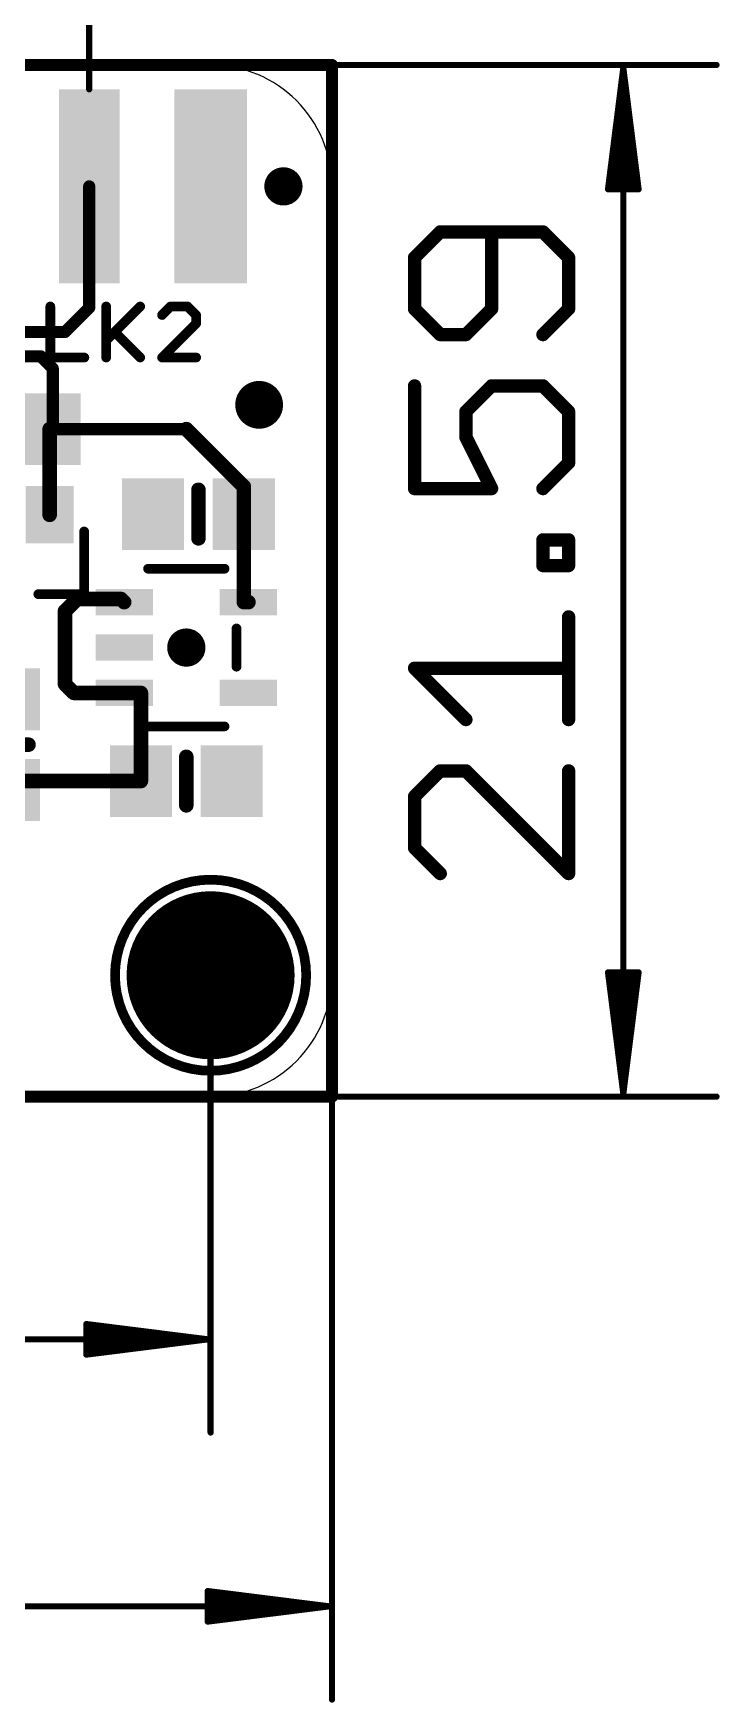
# Model space of a CAD drawing. Extents: x -5.3 to 38.6, y -12.7 to 40.8.
# Drawn here: x 24.23 to 38.59, y -12.68 to 22.25 of the extents above; entities that cross this region are included whole.
import ezdxf

# ---------------------------------------------------------------- set-up
doc = ezdxf.new("R2010")
doc.units = 0
for name, color, linetype in [('1', 12, 'CONTINUOUS'), ('16', 132, 'CONTINUOUS'), ('17', 110, 'CONTINUOUS'), ('18', 110, 'CONTINUOUS'), ('20', 53, 'CONTINUOUS'), ('21', 40, 'CONTINUOUS'), ('23', 53, 'CONTINUOUS'), ('47', 253, 'CONTINUOUS')]:
    doc.layers.add(name, color=color, linetype=linetype)

# ---------------------------------------------------------------- blocks, each defined once
blk = doc.blocks.new('RECT')
blk.add_solid([(-0.5, -0.5), (0.5, -0.5), (-0.5, 0.5), (0.5, 0.5)])
blk = doc.blocks.new('PIE')
at = {"const_width": 0.5}
blk.add_lwpolyline([(0, -0.25, 1), (0, 0.25, 1), (0, -0.25)], format="xyb", dxfattribs=at)
blk = doc.blocks.new('ROUNDP')
at = {"const_width": 0.5}
blk.add_lwpolyline([(0, -0.25, 1), (0, 0.25, 1), (0, -0.25)], format="xyb", dxfattribs=at)
blk = doc.blocks.new('ROUNDV')
at = {"const_width": 0.5}
blk.add_lwpolyline([(0, -0.25, 1), (0, 0.25, 1), (0, -0.25)], format="xyb", dxfattribs=at)

msp = doc.modelspace()

# ---------------------------------------------------------------- linework, layer by layer
at = {"layer": '1'}
for points, const_width in [([(-0.508, 21.59), (30.48, 21.59)], 0.254), ([(30.48, 21.59), (30.48, 0)], 0.254), ([(25.4, 16.51), (25.4, 19.05)], 0.254), ([(24.892, 16.002), (25.4, 16.51)], 0.254), ([(17.018, 16.002), (24.892, 16.002)], 0.254), ([(20.574, 15.494), (24.384, 15.494)], 0.254), ([(24.384, 15.494), (24.638, 15.24)], 0.254), ([(24.638, 15.24), (24.638, 14.036)], 0.254), ([(24.572, 13.97), (24.572, 12.176)], 0.3048), ([(24.638, 14.036), (24.572, 13.97)], 0.254), ([(27.432, 13.97), (24.572, 13.97)], 0.254), ([(28.636, 12.766), (27.432, 13.97)], 0.3048), ([(28.636, 12.192), (28.636, 12.766)], 0.3048), ([(28.636, 12.192), (28.636, 10.348)], 0.3048), ([(24.892, 10.16), (25.146, 10.414)], 0.3048), ([(25.146, 10.414), (26.0659, 10.414)], 0.3048), ([(26.0659, 10.414), (26.1319, 10.348)], 0.3048), ([(28.636, 10.348), (28.7321, 10.348)], 0.3048), ([(24.892, 8.636), (24.892, 10.16)], 0.3048), ([(25.08, 8.448), (24.892, 8.636)], 0.3048), ([(26.1319, 8.448), (25.08, 8.448)], 0.3048), ([(26.482, 8.448), (26.1319, 8.448)], 0.3048), ([(26.482, 6.604), (26.482, 8.448)], 0.3048), ([(26.482, 6.604), (23.81, 6.604)], 0.3048), ([(30.48, 0), (-0.254, 0)], 0.254)]:
    msp.add_lwpolyline(points, dxfattribs=dict(at, const_width=const_width))
for points, const_width in [([(30.5435, 21.59, 1), (30.4165, 21.59)], 0.127), ([(30.48, 21.5265, 1), (30.48, 21.6535)], 0.127), ([(25.4635, 19.05, 1), (25.3365, 19.05)], 0.127), ([(25.3365, 16.51, 1), (25.4635, 16.51)], 0.127), ([(25.4449, 16.4651, 1), (25.3551, 16.5549)], 0.127), ([(24.8471, 16.0469, 1), (24.9369, 15.9571)], 0.127), ([(24.892, 15.9385, 1), (24.892, 16.0655)], 0.127), ([(24.4289, 15.5389, 1), (24.3391, 15.4491)], 0.127), ([(24.384, 15.4305, 1), (24.384, 15.5575)], 0.127), ([(24.7015, 15.24, 1), (24.5745, 15.24)], 0.127), ([(24.5931, 15.1951, 1), (24.6829, 15.2849)], 0.127), ([(24.6482, 13.97, 1), (24.4958, 13.97)], 0.1524), ([(24.572, 14.0335, 1), (24.572, 13.9065)], 0.127), ([(24.5271, 14.0149, 1), (24.6169, 13.9251)], 0.127), ([(24.5745, 14.036, 1), (24.7015, 14.036)], 0.127), ([(24.6829, 13.9911, 1), (24.5931, 14.0809)], 0.127), ([(27.4859, 14.0239, 1), (27.3781, 13.9161)], 0.1524), ([(27.432, 13.9065, 1), (27.432, 14.0335)], 0.127), ([(28.7122, 12.766, 1), (28.5598, 12.766)], 0.1524), ([(28.5821, 12.7121, 1), (28.6899, 12.8199)], 0.1524), ([(24.4958, 12.176, 1), (24.6482, 12.176)], 0.1524), ([(28.7122, 12.192, 1), (28.5598, 12.192)], 0.1524), ([(28.5598, 12.192, 1), (28.7122, 12.192)], 0.1524), ([(25.146, 10.4902, 1), (25.146, 10.3378)], 0.1524), ([(25.1999, 10.3601, 1), (25.0921, 10.4679)], 0.1524), ([(26.1198, 10.4679, 1), (26.012, 10.3601)], 0.1524), ([(26.0659, 10.3378, 1), (26.0659, 10.4902)], 0.1524), ([(28.636, 10.4242, 1), (28.636, 10.2718)], 0.1524), ([(28.7321, 10.2718, 1), (28.7321, 10.4242)], 0.1524), ([(24.9682, 10.16, 1), (24.8158, 10.16)], 0.1524), ([(24.8381, 10.2139, 1), (24.9459, 10.1061)], 0.1524), ([(26.078, 10.2941, 1), (26.1858, 10.4019)], 0.1524), ([(28.5598, 10.348, 1), (28.7122, 10.348)], 0.1524), ([(24.9459, 8.6899, 1), (24.8381, 8.5821)], 0.1524), ([(24.8158, 8.636, 1), (24.9682, 8.636)], 0.1524), ([(25.08, 8.5242, 1), (25.08, 8.3718)], 0.1524), ([(25.0261, 8.3941, 1), (25.1339, 8.5019)], 0.1524), ([(26.1319, 8.5242, 1), (26.1319, 8.3718)], 0.1524), ([(26.1319, 8.3718, 1), (26.1319, 8.5242)], 0.1524), ([(26.5582, 8.448, 1), (26.4058, 8.448)], 0.1524), ([(26.482, 8.3718, 1), (26.482, 8.5242)], 0.1524), ([(26.4058, 6.604, 1), (26.5582, 6.604)], 0.1524), ([(26.482, 6.5278, 1), (26.482, 6.6802)], 0.1524), ([(30.4165, 0, 1), (30.5435, 0)], 0.127), ([(30.48, -0.0635, 1), (30.48, 0.0635)], 0.127)]:
    msp.add_lwpolyline(points, format="xyb", dxfattribs=dict(at, const_width=const_width))
at = {"layer": '16', "const_width": 0.254}
for points in [[(-0.254, 21.59), (30.48, 21.59)], [(30.48, 21.59), (30.48, 0)], [(30.48, 0), (-0.254, 0)]]:
    msp.add_lwpolyline(points, dxfattribs=at)
at = {"layer": '16', "const_width": 0.127}
for points in [[(30.5435, 21.59, 1), (30.4165, 21.59)], [(30.48, 21.5265, 1), (30.48, 21.6535)], [(30.4165, 0, 1), (30.5435, 0)], [(30.48, -0.0635, 1), (30.48, 0.0635)]]:
    msp.add_lwpolyline(points, format="xyb", dxfattribs=at)
at = {"layer": '20'}
for p, q in [((2.54, 21.59), (27.94, 21.59)), ((30.48, 19.05), (30.48, 2.54)), ((27.94, 0), (2.54, 0))]:
    msp.add_line(p, q, dxfattribs=at)
for centre, start, end in [((27.94, 19.05), 0, 90), ((27.94, 2.54), 270, 0)]:
    msp.add_arc(centre, 2.54, start, end, dxfattribs=at)
at = {"layer": '21'}
for points, const_width in [([(24.5862, 16.5363), (24.5862, 15.4686)], 0.2032), ([(25.7556, 16.5363), (25.7556, 15.4686)], 0.2032), ([(25.7556, 15.8245), (26.4674, 16.5363)], 0.2032), ([(27.1029, 16.5363), (26.925, 16.3584)], 0.2032), ([(27.4588, 16.5363), (27.1029, 16.5363)], 0.2032), ([(27.6368, 16.3584), (27.4588, 16.5363)], 0.2032), ([(27.6368, 16.1804), (27.6368, 16.3584)], 0.2032), ([(25.9335, 16.0025), (26.4674, 15.4686)], 0.2032), ([(26.925, 15.4686), (27.6368, 16.1804)], 0.2032), ([(24.5862, 15.4686), (25.298, 15.4686)], 0.2032), ([(27.6368, 15.4686), (26.925, 15.4686)], 0.2032), ([(27.686, 11.684), (27.686, 12.7)], 0.3048), ([(25.2944, 11.8284), (25.2944, 10.5156)], 0.2032), ([(28.232, 11.048), (26.632, 11.048)], 0.2032), ([(25.2944, 10.5156), (24.3356, 10.5156)], 0.2032), ([(28.482, 9.798), (28.482, 8.998)], 0.2032), ([(28.232, 7.748), (26.632, 7.748)], 0.2032), ([(24.13, 7.366), (23.114, 7.366)], 0.3048), ([(27.432, 7.112), (27.432, 6.096)], 0.3048)]:
    msp.add_lwpolyline(points, dxfattribs=dict(at, const_width=const_width))
for points, const_width in [([(24.637, 16.5363, 1), (24.5354, 16.5363)], 0.1016), ([(25.8064, 16.5363, 1), (25.7048, 16.5363)], 0.1016), ([(26.5033, 16.5004, 1), (26.4315, 16.5722)], 0.1016), ([(26.8891, 16.3943, 1), (26.9609, 16.3224)], 0.1016), ([(27.1029, 16.5871, 1), (27.1029, 16.4855)], 0.1016), ([(27.1389, 16.5004, 1), (27.067, 16.5722)], 0.1016), ([(27.4948, 16.5722, 1), (27.4229, 16.5004)], 0.1016), ([(27.4588, 16.4855, 1), (27.4588, 16.5871)], 0.1016), ([(27.6876, 16.3584, 1), (27.586, 16.3584)], 0.1016), ([(27.6009, 16.3224, 1), (27.6727, 16.3943)], 0.1016), ([(25.9695, 16.0384, 1), (25.8976, 15.9665)], 0.1016), ([(27.586, 16.1804, 1), (27.6876, 16.1804)], 0.1016), ([(27.6727, 16.1445, 1), (27.6009, 16.2163)], 0.1016), ([(25.7197, 15.8604, 1), (25.7915, 15.7886)], 0.1016), ([(24.5862, 15.5194, 1), (24.5862, 15.4178)], 0.1016), ([(24.5354, 15.4686, 1), (24.637, 15.4686)], 0.1016), ([(25.298, 15.4178, 1), (25.298, 15.5194)], 0.1016), ([(25.7048, 15.4686, 1), (25.8064, 15.4686)], 0.1016), ([(26.4315, 15.4327, 1), (26.5033, 15.5045)], 0.1016), ([(26.925, 15.5194, 1), (26.925, 15.4178)], 0.1016), ([(26.8891, 15.5045, 1), (26.9609, 15.4327)], 0.1016), ([(27.6368, 15.4178, 1), (27.6368, 15.5194)], 0.1016), ([(27.7622, 12.7, 1), (27.6098, 12.7)], 0.1524), ([(25.3452, 11.8284, 1), (25.2436, 11.8284)], 0.1016), ([(27.6098, 11.684, 1), (27.7622, 11.684)], 0.1524), ([(26.632, 11.0988, 1), (26.632, 10.9972)], 0.1016), ([(28.232, 10.9972, 1), (28.232, 11.0988)], 0.1016), ([(24.3356, 10.5664, 1), (24.3356, 10.4648)], 0.1016), ([(25.2436, 10.5156, 1), (25.3452, 10.5156)], 0.1016), ([(25.2944, 10.4648, 1), (25.2944, 10.5664)], 0.1016), ([(28.5328, 9.798, 1), (28.4312, 9.798)], 0.1016), ([(28.4312, 8.998, 1), (28.5328, 8.998)], 0.1016), ([(26.632, 7.7988, 1), (26.632, 7.6972)], 0.1016), ([(28.232, 7.6972, 1), (28.232, 7.7988)], 0.1016), ([(24.13, 7.2898, 1), (24.13, 7.4422)], 0.1524), ([(27.5082, 7.112, 1), (27.3558, 7.112)], 0.1524), ([(27.3558, 6.096, 1), (27.5082, 6.096)], 0.1524), ([(27.94, 0.54, 1), (27.94, 4.54, 1), (27.94, 0.54)], 0.2032)]:
    msp.add_lwpolyline(points, format="xyb", dxfattribs=dict(at, const_width=const_width))
at = {"layer": '23'}
for p in [(25.4, 21.082), (28.956, 14.478), (27.686, 12.192), (27.432, 9.398), (27.432, 6.604), (27.94, 2.54)]:
    msp.add_point(p, dxfattribs=at)
at = {"layer": '47'}
for points, const_width in [([(25.4, 21.082), (25.4, 38.272)], 0.13), ([(11.43, 21.59), (38.526, 21.59)], 0.13), ([(36.576, 21.525), (36.2568, 18.99)], 0.13), ([(36.576, 21.525), (36.316, 18.99)], 0.13), ([(36.576, 21.525), (36.446, 18.99)], 0.13), ([(36.576, 21.525), (36.576, 0.065)], 0.13), ([(36.8952, 18.99), (36.576, 21.525)], 0.13), ([(36.706, 18.99), (36.576, 21.525)], 0.13), ([(36.836, 18.99), (36.576, 21.525)], 0.13), ([(36.2568, 18.99), (36.8952, 18.99)], 0.13), ([(32.7452, 18.0973), (32.2079, 17.56)], 0.2794), ([(34.8941, 18.0973), (32.7452, 18.0973)], 0.2794), ([(33.8196, 16.4856), (33.8196, 18.0973)], 0.2794), ([(35.4313, 17.56), (34.8941, 18.0973)], 0.2794), ([(32.2079, 17.56), (32.2079, 16.4856)], 0.2794), ([(35.4313, 16.4856), (35.4313, 17.56)], 0.2794), ([(32.2079, 16.4856), (32.7452, 15.9484)], 0.2794), ([(33.2824, 15.9484), (33.8196, 16.4856)], 0.2794), ([(34.8941, 15.9484), (35.4313, 16.4856)], 0.2794), ([(32.7452, 15.9484), (33.2824, 15.9484)], 0.2794), ([(32.2079, 14.8745), (32.2079, 12.7256)], 0.2794), ([(33.2824, 14.3373), (33.8196, 14.8745)], 0.2794), ([(33.8196, 14.8745), (34.8941, 14.8745)], 0.2794), ([(34.8941, 14.8745), (35.4313, 14.3373)], 0.2794), ([(33.2824, 13.8001), (33.2824, 14.3373)], 0.2794), ([(35.4313, 14.3373), (35.4313, 13.2628)], 0.2794), ([(33.8196, 12.7256), (33.2824, 13.8001)], 0.2794), ([(35.4313, 13.2628), (34.8941, 12.7256)], 0.2794), ([(32.2079, 12.7256), (33.8196, 12.7256)], 0.2794), ([(34.8941, 11.1142), (34.8941, 11.6515)], 0.2794), ([(34.8941, 11.6515), (35.4313, 11.6515)], 0.2794), ([(35.4313, 11.6515), (35.4313, 11.1142)], 0.2794), ([(35.4313, 11.1142), (34.8941, 11.1142)], 0.2794), ([(35.4313, 7.8915), (35.4313, 10.0404)], 0.2794), ([(30.48, 9.652), (30.48, -12.618)], 0.13), ([(33.2824, 7.8915), (32.2079, 8.9659)], 0.2794), ([(32.2079, 8.9659), (35.4313, 8.9659)], 0.2794), ([(32.7452, 6.8176), (32.2079, 6.2804)], 0.2794), ([(33.2824, 6.8176), (32.7452, 6.8176)], 0.2794), ([(35.4313, 4.6687), (33.2824, 6.8176)], 0.2794), ([(35.4313, 6.8176), (35.4313, 4.6687)], 0.2794), ([(32.2079, 6.2804), (32.2079, 5.206)], 0.2794), ([(32.2079, 5.206), (32.7452, 4.6687)], 0.2794), ([(27.94, 2.54), (27.94, -7.03)], 0.13), ([(36.576, 0.065), (36.2568, 2.6)], 0.13), ([(36.2568, 2.6), (36.8952, 2.6)], 0.13), ([(36.576, 0.065), (36.316, 2.6)], 0.13), ([(36.576, 0.065), (36.446, 2.6)], 0.13), ([(36.8952, 2.6), (36.576, 0.065)], 0.13), ([(36.706, 2.6), (36.576, 0.065)], 0.13), ([(36.836, 2.6), (36.576, 0.065)], 0.13), ([(11.684, 0), (38.526, 0)], 0.13), ([(27.875, -5.08), (25.34, -4.7608)], 0.13), ([(25.34, -4.7608), (25.34, -5.3992)], 0.13), ([(27.875, -5.08), (25.34, -4.82)], 0.13), ([(27.875, -5.08), (25.34, -4.95)], 0.13), ([(2.605, -5.08), (27.875, -5.08)], 0.13), ([(25.34, -5.3992), (27.875, -5.08)], 0.13), ([(25.34, -5.21), (27.875, -5.08)], 0.13), ([(25.34, -5.34), (27.875, -5.08)], 0.13), ([(30.415, -10.668), (27.88, -10.3488)], 0.13), ([(27.88, -10.3488), (27.88, -10.9872)], 0.13), ([(30.415, -10.668), (27.88, -10.408)], 0.13), ([(30.415, -10.668), (27.88, -10.538)], 0.13), ([(0.065, -10.668), (30.415, -10.668)], 0.13), ([(27.88, -10.9872), (30.415, -10.668)], 0.13), ([(27.88, -10.798), (30.415, -10.668)], 0.13), ([(27.88, -10.928), (30.415, -10.668)], 0.13)]:
    msp.add_lwpolyline(points, dxfattribs=dict(at, const_width=const_width))
for points, const_width in [([(36.6085, 21.525, 1), (36.5435, 21.525)], 0.065), ([(36.6082, 21.5291, 1), (36.5438, 21.5209)], 0.065), ([(36.6085, 21.5233, 1), (36.5435, 21.5267)], 0.065), ([(36.6085, 21.5267, 1), (36.5435, 21.5233)], 0.065), ([(36.6083, 21.5283, 1), (36.5437, 21.5217)], 0.065), ([(36.6083, 21.5217, 1), (36.5437, 21.5283)], 0.065), ([(36.6082, 21.5209, 1), (36.5438, 21.5291)], 0.065), ([(38.526, 21.5575, 1), (38.526, 21.6225)], 0.065), ([(25.3675, 21.082, 1), (25.4325, 21.082)], 0.065), ([(36.2245, 18.9941, 1), (36.289, 18.9859)], 0.065), ([(36.2568, 19.0225, 1), (36.2568, 18.9575)], 0.065), ([(36.2837, 18.9933, 1), (36.3483, 18.9867)], 0.065), ([(36.4135, 18.9917, 1), (36.4785, 18.9883)], 0.065), ([(36.6735, 18.9883, 1), (36.7385, 18.9917)], 0.065), ([(36.8037, 18.9867, 1), (36.8683, 18.9933)], 0.065), ([(36.863, 18.9859, 1), (36.9275, 18.9941)], 0.065), ([(36.8952, 18.9575, 1), (36.8952, 19.0225)], 0.065), ([(32.7452, 18.1671, 1), (32.7452, 18.0274)], 0.1397), ([(32.7946, 18.0479, 1), (32.6958, 18.1467)], 0.1397), ([(33.8895, 18.0973, 1), (33.7498, 18.0973)], 0.1397), ([(34.9435, 18.1467, 1), (34.8447, 18.0479)], 0.1397), ([(34.8941, 18.0274, 1), (34.8941, 18.1671)], 0.1397), ([(32.2778, 17.56, 1), (32.1381, 17.56)], 0.1397), ([(32.1586, 17.6094, 1), (32.2573, 17.5107)], 0.1397), ([(35.5012, 17.56, 1), (35.3614, 17.56)], 0.1397), ([(35.3819, 17.5107, 1), (35.4807, 17.6094)], 0.1397), ([(32.1381, 16.4856, 1), (32.2778, 16.4856)], 0.1397), ([(32.2573, 16.535, 1), (32.1586, 16.4362)], 0.1397), ([(33.7498, 16.4856, 1), (33.8895, 16.4856)], 0.1397), ([(33.869, 16.4362, 1), (33.7702, 16.535)], 0.1397), ([(35.3614, 16.4856, 1), (35.5012, 16.4856)], 0.1397), ([(35.4807, 16.4362, 1), (35.3819, 16.535)], 0.1397), ([(32.7452, 16.0182, 1), (32.7452, 15.8785)], 0.1397), ([(33.2824, 15.8785, 1), (33.2824, 16.0182)], 0.1397), ([(32.6958, 15.899, 1), (32.7946, 15.9978)], 0.1397), ([(33.233, 15.9978, 1), (33.3318, 15.899)], 0.1397), ([(34.8447, 15.9978, 1), (34.9435, 15.899)], 0.1397), ([(32.2778, 14.8745, 1), (32.1381, 14.8745)], 0.1397), ([(33.8196, 14.9444, 1), (33.8196, 14.8047)], 0.1397), ([(33.869, 14.8251, 1), (33.7702, 14.9239)], 0.1397), ([(34.9435, 14.9239, 1), (34.8447, 14.8251)], 0.1397), ([(34.8941, 14.8047, 1), (34.8941, 14.9444)], 0.1397), ([(33.3522, 14.3373, 1), (33.2125, 14.3373)], 0.1397), ([(33.233, 14.3867, 1), (33.3318, 14.2879)], 0.1397), ([(35.5012, 14.3373, 1), (35.3614, 14.3373)], 0.1397), ([(35.3819, 14.2879, 1), (35.4807, 14.3867)], 0.1397), ([(33.2125, 13.8001, 1), (33.3522, 13.8001)], 0.1397), ([(33.3449, 13.8313, 1), (33.2199, 13.7688)], 0.1397), ([(35.3614, 13.2628, 1), (35.5012, 13.2628)], 0.1397), ([(35.4807, 13.2135, 1), (35.3819, 13.3122)], 0.1397), ([(32.2079, 12.7955, 1), (32.2079, 12.6558)], 0.1397), ([(32.1381, 12.7256, 1), (32.2778, 12.7256)], 0.1397), ([(33.7571, 12.6944, 1), (33.8821, 12.7569)], 0.1397), ([(33.8196, 12.6558, 1), (33.8196, 12.7955)], 0.1397), ([(34.8447, 12.775, 1), (34.9435, 12.6762)], 0.1397), ([(34.9639, 11.6515, 1), (34.8242, 11.6515)], 0.1397), ([(34.8941, 11.7213, 1), (34.8941, 11.5816)], 0.1397), ([(35.5012, 11.6515, 1), (35.3614, 11.6515)], 0.1397), ([(35.4313, 11.5816, 1), (35.4313, 11.7213)], 0.1397), ([(34.8242, 11.1142, 1), (34.9639, 11.1142)], 0.1397), ([(34.8941, 11.1841, 1), (34.8941, 11.0444)], 0.1397), ([(35.3614, 11.1142, 1), (35.5012, 11.1142)], 0.1397), ([(35.4313, 11.0444, 1), (35.4313, 11.1841)], 0.1397), ([(35.5012, 10.0404, 1), (35.3614, 10.0404)], 0.1397), ([(30.5125, 9.652, 1), (30.4475, 9.652)], 0.065), ([(32.2079, 9.0358, 1), (32.2079, 8.8961)], 0.1397), ([(32.2573, 9.0153, 1), (32.1586, 8.9165)], 0.1397), ([(35.4313, 8.8961, 1), (35.4313, 9.0358)], 0.1397), ([(33.233, 7.8421, 1), (33.3318, 7.9409)], 0.1397), ([(35.3614, 7.8915, 1), (35.5012, 7.8915)], 0.1397), ([(32.7452, 6.8875, 1), (32.7452, 6.7478)], 0.1397), ([(32.7946, 6.7682, 1), (32.6958, 6.867)], 0.1397), ([(33.3318, 6.867, 1), (33.233, 6.7682)], 0.1397), ([(33.2824, 6.7478, 1), (33.2824, 6.8875)], 0.1397), ([(35.5012, 6.8176, 1), (35.3614, 6.8176)], 0.1397), ([(32.2778, 6.2804, 1), (32.1381, 6.2804)], 0.1397), ([(32.1586, 6.3298, 1), (32.2573, 6.231)], 0.1397), ([(32.1381, 5.206, 1), (32.2778, 5.206)], 0.1397), ([(32.2573, 5.2554, 1), (32.1586, 5.1566)], 0.1397), ([(32.6958, 4.6193, 1), (32.7946, 4.7181)], 0.1397), ([(35.3614, 4.6687, 1), (35.5012, 4.6687)], 0.1397), ([(35.3819, 4.6193, 1), (35.4807, 4.7181)], 0.1397), ([(27.9725, 2.54, 1), (27.9075, 2.54)], 0.065), ([(36.289, 2.6041, 1), (36.2245, 2.5959)], 0.065), ([(36.2568, 2.6325, 1), (36.2568, 2.5675)], 0.065), ([(36.3483, 2.6033, 1), (36.2837, 2.5967)], 0.065), ([(36.4785, 2.6017, 1), (36.4135, 2.5983)], 0.065), ([(36.7385, 2.5983, 1), (36.6735, 2.6017)], 0.065), ([(36.8683, 2.5967, 1), (36.8037, 2.6033)], 0.065), ([(36.9275, 2.5959, 1), (36.863, 2.6041)], 0.065), ([(36.8952, 2.5675, 1), (36.8952, 2.6325)], 0.065), ([(36.5438, 0.0691, 1), (36.6082, 0.0609)], 0.065), ([(36.5437, 0.0683, 1), (36.6083, 0.0617)], 0.065), ([(36.5435, 0.0633, 1), (36.6085, 0.0667)], 0.065), ([(36.5435, 0.0667, 1), (36.6085, 0.0633)], 0.065), ([(36.5435, 0.065, 1), (36.6085, 0.065)], 0.065), ([(36.5437, 0.0617, 1), (36.6083, 0.0683)], 0.065), ([(36.5438, 0.0609, 1), (36.6082, 0.0691)], 0.065), ([(38.526, -0.0325, 1), (38.526, 0.0325)], 0.065), ([(25.3441, -4.7285, 1), (25.3359, -4.793)], 0.065), ([(25.3725, -4.7608, 1), (25.3075, -4.7608)], 0.065), ([(25.3433, -4.7877, 1), (25.3367, -4.8523)], 0.065), ([(25.3417, -4.9175, 1), (25.3383, -4.9825)], 0.065), ([(25.3383, -5.1775, 1), (25.3417, -5.2425)], 0.065), ([(27.8791, -5.1122, 1), (27.8709, -5.0478)], 0.065), ([(27.8709, -5.1122, 1), (27.8791, -5.0478)], 0.065), ([(27.8783, -5.1123, 1), (27.8717, -5.0477)], 0.065), ([(27.8717, -5.1123, 1), (27.8783, -5.0477)], 0.065), ([(27.8733, -5.1125, 1), (27.8767, -5.0475)], 0.065), ([(27.8767, -5.1125, 1), (27.8733, -5.0475)], 0.065), ([(27.875, -5.1125, 1), (27.875, -5.0475)], 0.065), ([(25.3367, -5.3077, 1), (25.3433, -5.3723)], 0.065), ([(25.3359, -5.367, 1), (25.3441, -5.4315)], 0.065), ([(25.3075, -5.3992, 1), (25.3725, -5.3992)], 0.065), ([(27.9075, -7.03, 1), (27.9725, -7.03)], 0.065), ([(27.8841, -10.3165, 1), (27.8759, -10.381)], 0.065), ([(27.9125, -10.3488, 1), (27.8475, -10.3488)], 0.065), ([(27.8833, -10.3757, 1), (27.8767, -10.4403)], 0.065), ([(27.8817, -10.5055, 1), (27.8783, -10.5705)], 0.065), ([(27.8783, -10.7655, 1), (27.8817, -10.8305)], 0.065), ([(30.4191, -10.7002, 1), (30.4109, -10.6358)], 0.065), ([(30.4109, -10.7002, 1), (30.4191, -10.6358)], 0.065), ([(30.4183, -10.7003, 1), (30.4117, -10.6357)], 0.065), ([(30.4117, -10.7003, 1), (30.4183, -10.6357)], 0.065), ([(30.4133, -10.7005, 1), (30.4167, -10.6355)], 0.065), ([(30.4167, -10.7005, 1), (30.4133, -10.6355)], 0.065), ([(30.415, -10.7005, 1), (30.415, -10.6355)], 0.065), ([(27.8767, -10.8957, 1), (27.8833, -10.9603)], 0.065), ([(27.8759, -10.955, 1), (27.8841, -11.0195)], 0.065), ([(27.8475, -10.9872, 1), (27.9125, -10.9872)], 0.065), ([(30.4475, -12.618, 1), (30.5125, -12.618)], 0.065)]:
    msp.add_lwpolyline(points, format="xyb", dxfattribs=dict(at, const_width=const_width))

# ---------------------------------------------------------------- block references
at = {"layer": '1'}
for p, xscale, yscale in [((25.4, 19.05), 1.27, 4.064), ((27.94, 19.05), 1.524, 4.064), ((24.572, 13.97), 1.3, 1.5), ((26.482, 6.604), 1.3, 1.5), ((28.382, 6.604), 1.3, 1.5)]:
    msp.add_blockref('RECT', p, dxfattribs=dict(at, xscale=xscale, yscale=yscale))
msp.add_blockref('PIE', (28.956, 14.478), dxfattribs=at)
for p, xscale, yscale, rotation in [((26.736, 12.192), 1.3, 1.5, 180), ((28.636, 12.192), 1.3, 1.5, 180), ((26.1319, 10.348), 0.55, 1.2, 270), ((28.7321, 10.348), 0.55, 1.2, 270), ((26.1319, 9.398), 0.55, 1.2, 270), ((23.622, 8.316), 1.3, 1.5, 270), ((26.1319, 8.448), 0.55, 1.2, 270), ((28.7321, 8.448), 0.55, 1.2, 270), ((23.622, 6.416), 1.3, 1.5, 270)]:
    msp.add_blockref('RECT', p, dxfattribs=dict(at, xscale=xscale, yscale=yscale, rotation=rotation))
at = {"layer": '1', "yscale": 1.2, "rotation": 180}
msp.add_blockref('RECT', (24.572, 12.176), dxfattribs=at)
at = {"layer": '16', "xscale": 1.524, "yscale": 4.064}
msp.add_blockref('RECT', (27.94, 19.05), dxfattribs=at)
at = {"layer": '17', "xscale": 3.516, "yscale": 3.516, "rotation": 180}
msp.add_blockref('ROUNDP', (27.94, 2.54), dxfattribs=at)
msp.add_blockref('ROUNDP', (27.94, 2.54), dxfattribs=at)
at = {"layer": '18', "xscale": 0.8001, "yscale": 0.8001}
for p in [(29.464, 19.05), (29.464, 19.05), (27.432, 9.398), (27.432, 9.398)]:
    msp.add_blockref('ROUNDV', p, dxfattribs=at)

doc.saveas('drawing.dxf')
